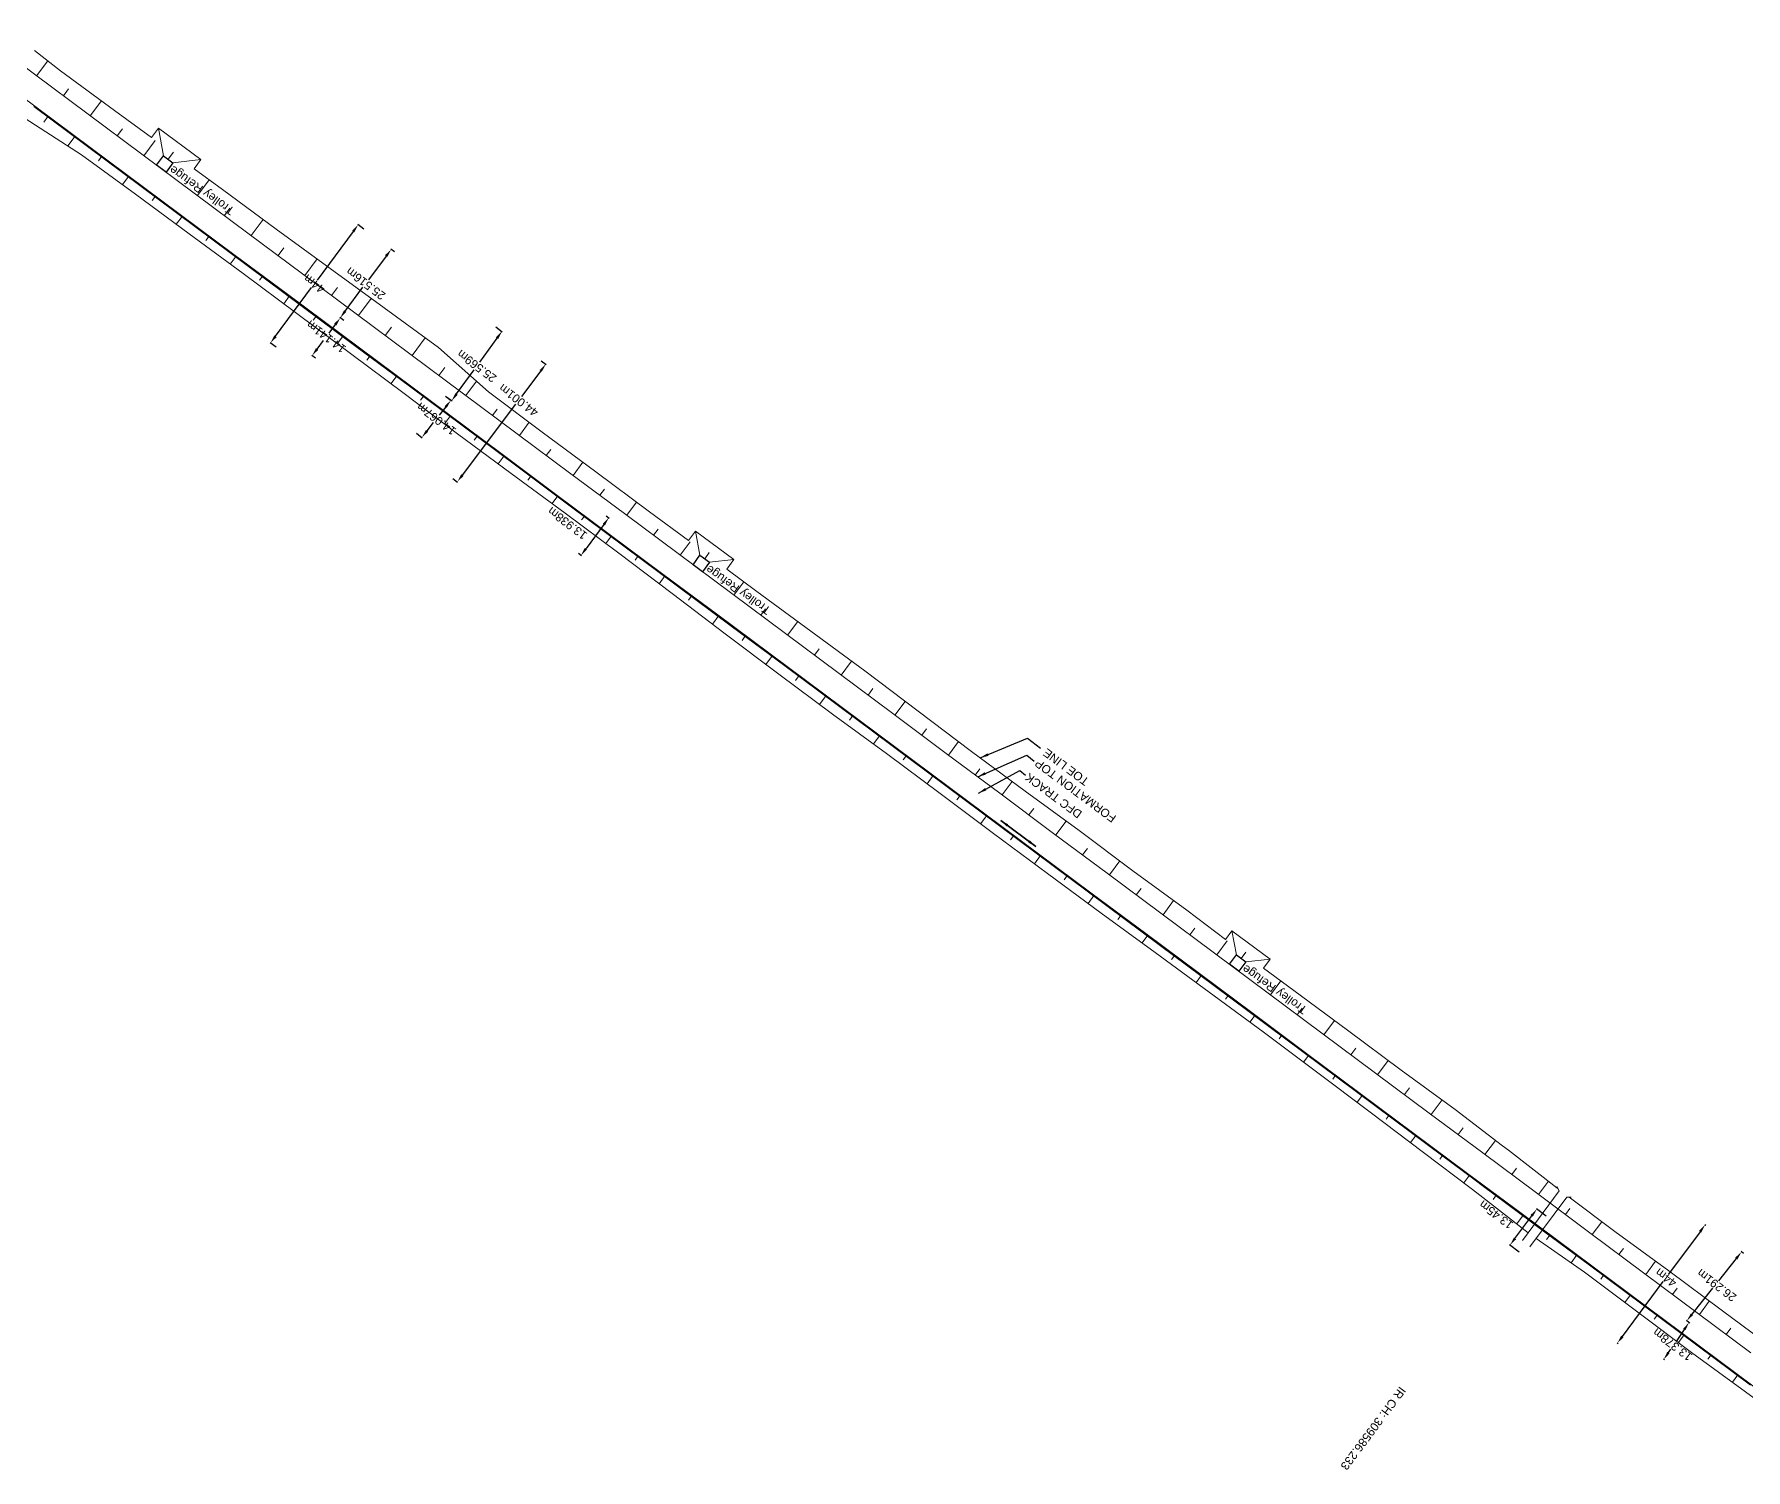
# Model space of a CAD drawing. Header units: metres. Extents: x 635850 to 638503, y 3384507 to 3386475.
# Drawn here: x 636672 to 637183, y 3385446 to 3385875 of the extents above; entities that cross this region are included whole.
import ezdxf
from ezdxf.enums import TextEntityAlignment as Align

# ---------------------------------------------------------------- set-up
doc = ezdxf.new("R2010")
doc.units = ezdxf.units.M
doc.header["$MEASUREMENT"] = 0
doc.layers.get('Defpoints').update_dxf_attribs({"lineweight": 0})
doc.layers.add('Dimension', color=10, linetype='Continuous')
doc.layers.add('Trolley Refuse', color=10, linetype='Continuous')
for name, color, linetype, lineweight in [('PROPOSED DFCC TOE LINE', 239, 'Continuous', 0), ('PROPOSED DFCC TOE SLOPES', 239, 'Continuous', 0), ('PROPOSED DFCC TRACK', 1, 'Continuous', 0), ('PROPOSED FORMATION LINE - PLAN', 187, 'Continuous', 0), ('PROPOSED GRADES IN PLAN', 10, 'Continuous', 0)]:
    doc.layers.add(name, color=color, linetype=linetype, lineweight=lineweight)
doc.styles.get("Standard").update_dxf_attribs({"font": 'arial.ttf'})
doc.styles.add('Style-Arial', font='arial.ttf')
doc.dimstyles.new('ISO-25', dxfattribs={"dimtxt": 2.5, "dimasz": 2.5, "dimexe": 1.25, "dimexo": 0.625, "dimtad": 1, "dimtxsty": 'Standard', "dimcen": 2.5, "dimadec": 0, "dimazin": 0, "dimtfac": 1, "dimtmove": 0, "dimatfit": 3, "dimfxl": 1, "dimarcsym": 0})
doc.dimstyles.get("Standard").update_dxf_attribs({"dimtxt": 2.5, "dimasz": 2.5, "dimexe": 0.18, "dimexo": 0.0625, "dimgap": 0.09, "dimtad": 0, "dimtih": 1, "dimtoh": 1, "dimdec": 3, "dimzin": 0, "dimdsep": 46, "dimtxsty": 'Standard', "dimcen": 0.09, "dimazin": 0, "dimtfac": 1, "dimtdec": 3, "dimtofl": 0, "dimtmove": 0, "dimatfit": 3, "dimfxl": 1, "dimtolj": 1, "dimtzin": 0, "dimarcsym": 0})

# ---------------------------------------------------------------- blocks, each defined once
blk = doc.blocks.new('*D155')
at = {"layer": 'Defpoints', "color": 0, "transparency": 16777216}
for p in [(636842.51, 3385730.85), (636834.21, 3385719.66), (636835.12, 3385718.98)]:
    blk.add_point(p, dxfattribs=at)
at = {"layer": 'Dimension', "color": 0, "lineweight": -2, "transparency": 16777216}
for p, q in [((636842.61, 3385730.78), (636843.52, 3385730.11)), ((636841.93, 3385728.17), (636836.61, 3385720.99)), ((636834.31, 3385719.58), (636835.22, 3385718.91))]:
    blk.add_line(p, q, dxfattribs=at)
at = {"layer": 'Dimension', "color": 0, "transparency": 16777216}
for points in [[(636841.6, 3385728.42), (636842.26, 3385727.92), (636843.42, 3385730.18)], [(636836.27, 3385721.24), (636836.94, 3385720.74), (636835.12, 3385718.98)]]:
    blk.add_solid(points, dxfattribs=at)
at = {"layer": 'Dimension', "color": 0, "lineweight": 0, "transparency": 16777216, "insert": (636831.03, 3385728.55), "char_height": 2.5, "attachment_point": 5, "rotation": 143, "style": 'Style-Arial'}
blk.add_mtext('\\A1;13.938m', dxfattribs=at)
blk = doc.blocks.new('TerminatorOpen_0.5')
at = {"color": 0, "linetype": 'ByBlock', "lineweight": -2}
for q in [(-1, 0.25), (-1, 0), (-1, -0.25)]:
    blk.add_line((0, 0), q, dxfattribs=at)
blk = doc.blocks.new('*D152')
at = {"layer": 'Defpoints', "color": 0, "transparency": 16777216}
for p in [(637120.94, 3385523.53), (637123.82, 3385521.38), (637115.81, 3385510.58)]:
    blk.add_point(p, dxfattribs=at)
at = {"layer": 'Dimension', "color": 0, "lineweight": -2, "transparency": 16777216}
for p, q in [((637114.41, 3385514.73), (637119.45, 3385521.52)), ((637123.72, 3385521.46), (637120.84, 3385523.6)), ((637115.71, 3385510.66), (637112.82, 3385512.8))]:
    blk.add_line(p, q, dxfattribs=at)
at = {"layer": 'Dimension', "color": 0, "transparency": 16777216}
for points in [[(637119.11, 3385521.77), (637119.78, 3385521.27), (637120.94, 3385523.53)], [(637114.08, 3385514.98), (637114.74, 3385514.49), (637112.92, 3385512.73)]]:
    blk.add_solid(points, dxfattribs=at)
at = {"layer": 'Dimension', "color": 0, "lineweight": 0, "transparency": 16777216, "insert": (637108.81, 3385521.83), "char_height": 2.5, "attachment_point": 5, "rotation": 143, "style": 'Style-Arial'}
blk.add_mtext('\\A1;13.45m', dxfattribs=at)
blk = doc.blocks.new('*D171')
at = {"layer": 'Defpoints', "color": 0, "transparency": 16777216}
for p in [(637166.47, 3385489.61), (637166.78, 3385489.4), (637159.21, 3385478.37)]:
    blk.add_point(p, dxfattribs=at)
at = {"layer": 'Dimension', "color": 0, "lineweight": -2, "transparency": 16777216}
for p, q in [((637166.67, 3385489.47), (637166.37, 3385489.68)), ((637165.06, 3385487.55), (637162.6, 3385483.97)), ((637159.11, 3385478.44), (637158.8, 3385478.65)), ((637160.32, 3385480.64), (637161.02, 3385481.65))]:
    blk.add_line(p, q, dxfattribs=at)
at = {"layer": 'Dimension', "color": 0, "transparency": 16777216}
for points in [[(637164.71, 3385487.78), (637165.4, 3385487.31), (637166.47, 3385489.61)], [(637159.98, 3385480.87), (637160.66, 3385480.4), (637158.91, 3385478.57)]]:
    blk.add_solid(points, dxfattribs=at)
at = {"layer": 'Dimension', "color": 0, "lineweight": 0, "transparency": 16777216, "insert": (637161.54, 3385483.01), "char_height": 2.5, "attachment_point": 5, "rotation": 143, "style": 'Style-Arial'}
blk.add_mtext('\\A1;13.378m', dxfattribs=at)
blk = doc.blocks.new('*D172')
at = {"layer": 'Defpoints', "color": 0, "transparency": 16777216}
for p in [(637171.26, 3385518.78), (637171.58, 3385518.54), (637145.37, 3385483.2)]:
    blk.add_point(p, dxfattribs=at)
at = {"layer": 'Dimension', "color": 0, "lineweight": -2, "transparency": 16777216}
for p, q in [((637171.48, 3385518.61), (637171.16, 3385518.85)), ((637169.77, 3385516.77), (637160.38, 3385504.11)), ((637146.54, 3385485.45), (637158.74, 3385501.9)), ((637145.27, 3385483.27), (637144.95, 3385483.51))]:
    blk.add_line(p, q, dxfattribs=at)
at = {"layer": 'Dimension', "color": 0, "transparency": 16777216}
for points in [[(637169.44, 3385517.02), (637170.11, 3385516.52), (637171.26, 3385518.78)], [(637146.2, 3385485.69), (637146.87, 3385485.2), (637145.05, 3385483.44)]]:
    blk.add_solid(points, dxfattribs=at)
at = {"layer": 'Dimension', "color": 0, "lineweight": 0, "transparency": 16777216, "insert": (637159.56, 3385503), "char_height": 2.5, "attachment_point": 5, "rotation": 143, "style": 'Style-Arial'}
blk.add_mtext('\\A1;44m', dxfattribs=at)
blk = doc.blocks.new('*D173')
at = {"layer": 'Defpoints', "color": 0, "transparency": 16777216}
for p in [(636794.5, 3385766.6), (636796.18, 3385765.29), (636785.84, 3385755.51)]:
    blk.add_point(p, dxfattribs=at)
at = {"layer": 'Dimension', "color": 0, "lineweight": -2, "transparency": 16777216}
for p, q in [((636794.6, 3385766.53), (636796.28, 3385765.21)), ((636794.64, 3385763.32), (636792.71, 3385760.85)), ((636785.94, 3385755.44), (636787.62, 3385754.12)), ((636789.06, 3385756.17), (636790.99, 3385758.64))]:
    blk.add_line(p, q, dxfattribs=at)
at = {"layer": 'Dimension', "color": 0, "transparency": 16777216}
for points in [[(636794.31, 3385763.58), (636794.97, 3385763.06), (636796.18, 3385765.29)], [(636788.73, 3385756.43), (636789.39, 3385755.92), (636787.52, 3385754.2)]]:
    blk.add_solid(points, dxfattribs=at)
at = {"layer": 'Dimension', "color": 0, "lineweight": 0, "transparency": 16777216, "insert": (636791.85, 3385759.75), "char_height": 2.5, "attachment_point": 5, "rotation": 143, "style": 'Style-Arial'}
blk.add_mtext('\\A1;14.067m', dxfattribs=at)
blk = doc.blocks.new('*D174')
at = {"layer": 'Defpoints', "color": 0, "transparency": 16777216}
for p in [(636823.11, 3385777.2), (636824.56, 3385776.11), (636796.67, 3385742.03)]:
    blk.add_point(p, dxfattribs=at)
at = {"layer": 'Dimension', "color": 0, "lineweight": -2, "transparency": 16777216}
for p, q in [((636823.21, 3385777.13), (636824.66, 3385776.03)), ((636823.06, 3385774.11), (636817.29, 3385766.44)), ((636799.62, 3385742.94), (636815.61, 3385764.2)), ((636796.77, 3385741.96), (636798.22, 3385740.86))]:
    blk.add_line(p, q, dxfattribs=at)
at = {"layer": 'Dimension', "color": 0, "transparency": 16777216}
for points in [[(636822.73, 3385774.36), (636823.4, 3385773.86), (636824.56, 3385776.11)], [(636799.29, 3385743.19), (636799.96, 3385742.69), (636798.12, 3385740.94)]]:
    blk.add_solid(points, dxfattribs=at)
at = {"layer": 'Dimension', "color": 0, "lineweight": 0, "transparency": 16777216, "insert": (636816.45, 3385765.32), "char_height": 2.5, "attachment_point": 5, "rotation": 143, "style": 'Style-Arial'}
blk.add_mtext('\\A1;44.001m', dxfattribs=at)
blk = doc.blocks.new('*D175')
at = {"layer": 'Defpoints', "color": 0, "transparency": 16777216}
for p in [(636763.12, 3385789.97), (636764.23, 3385789.14), (636755.79, 3385777.8)]:
    blk.add_point(p, dxfattribs=at)
at = {"layer": 'Dimension', "color": 0, "lineweight": -2, "transparency": 16777216}
for p, q in [((636761.63, 3385787.96), (636759.72, 3385785.4)), ((636764.13, 3385789.21), (636763.02, 3385790.04)), ((636756.17, 3385780.63), (636758.08, 3385783.19)), ((636755.69, 3385777.87), (636754.58, 3385778.7))]:
    blk.add_line(p, q, dxfattribs=at)
at = {"layer": 'Dimension', "color": 0, "transparency": 16777216}
for points in [[(636761.3, 3385788.21), (636761.96, 3385787.71), (636763.12, 3385789.97)], [(636755.84, 3385780.88), (636756.5, 3385780.38), (636754.68, 3385778.62)]]:
    blk.add_solid(points, dxfattribs=at)
at = {"layer": 'Dimension', "color": 0, "lineweight": 0, "transparency": 16777216, "insert": (636758.9, 3385784.3), "char_height": 2.5, "attachment_point": 5, "rotation": 143, "style": 'Style-Arial'}
blk.add_mtext('\\A1;14.141m', dxfattribs=at)
blk = doc.blocks.new('*D176')
at = {"layer": 'Defpoints', "color": 0, "transparency": 16777216}
for p in [(636768.44, 3385817.78), (636770.26, 3385816.43), (636744.06, 3385781.08)]:
    blk.add_point(p, dxfattribs=at)
at = {"layer": 'Dimension', "color": 0, "lineweight": -2, "transparency": 16777216}
for p, q in [((636766.95, 3385815.77), (636756.16, 3385801.21)), ((636770.16, 3385816.5), (636768.34, 3385817.86)), ((636743.73, 3385784.44), (636754.52, 3385799)), ((636743.96, 3385781.16), (636742.14, 3385782.51))]:
    blk.add_line(p, q, dxfattribs=at)
at = {"layer": 'Dimension', "color": 0, "transparency": 16777216}
for points in [[(636766.62, 3385816.02), (636767.29, 3385815.52), (636768.44, 3385817.78)], [(636743.39, 3385784.69), (636744.06, 3385784.19), (636742.24, 3385782.43)]]:
    blk.add_solid(points, dxfattribs=at)
at = {"layer": 'Dimension', "color": 0, "lineweight": 0, "transparency": 16777216, "insert": (636755.34, 3385800.11), "char_height": 2.5, "attachment_point": 5, "rotation": 143, "style": 'Style-Arial'}
blk.add_mtext('\\A1;44m', dxfattribs=at)
blk = doc.blocks.new('*D197')
at = {"layer": 'Defpoints', "color": 0, "transparency": 16777216}
for p in [(637182.17, 3385510.72), (637182.88, 3385510.16), (637166.52, 3385489.58)]:
    blk.add_point(p, dxfattribs=at)
at = {"layer": 'Dimension', "color": 0, "lineweight": -2, "transparency": 16777216}
for p, q in [((637180.62, 3385508.76), (637175.32, 3385502.1)), ((637182.78, 3385510.23), (637182.08, 3385510.8)), ((637167.37, 3385492.1), (637173.58, 3385499.9)), ((637166.42, 3385489.65), (637165.71, 3385490.22))]:
    blk.add_line(p, q, dxfattribs=at)
at = {"layer": 'Dimension', "color": 0, "transparency": 16777216}
for points in [[(637180.29, 3385509.02), (637180.94, 3385508.5), (637182.17, 3385510.72)], [(637167.04, 3385492.35), (637167.69, 3385491.84), (637165.81, 3385490.14)]]:
    blk.add_solid(points, dxfattribs=at)
at = {"layer": 'Dimension', "color": 0, "lineweight": 0, "transparency": 16777216, "insert": (637174.76, 3385500.76), "char_height": 2.5, "attachment_point": 5, "rotation": 143, "style": 'Style-Arial'}
blk.add_mtext('\\A1;26.291m', dxfattribs=at)
blk = doc.blocks.new('*D199')
at = {"layer": 'Defpoints', "color": 0, "transparency": 16777216}
for p in [(636809.51, 3385787.3), (636811.45, 3385785.9), (636794.5, 3385766.6)]:
    blk.add_point(p, dxfattribs=at)
at = {"layer": 'Dimension', "color": 0, "lineweight": -2, "transparency": 16777216}
for p, q in [((636809.61, 3385787.23), (636811.55, 3385785.82)), ((636809.98, 3385783.87), (636804.76, 3385776.68)), ((636797.9, 3385767.22), (636803.12, 3385774.41)), ((636794.6, 3385766.53), (636796.54, 3385765.13))]:
    blk.add_line(p, q, dxfattribs=at)
at = {"layer": 'Dimension', "color": 0, "transparency": 16777216}
for points in [[(636809.64, 3385784.12), (636810.32, 3385783.63), (636811.45, 3385785.9)], [(636797.57, 3385767.47), (636798.24, 3385766.98), (636796.43, 3385765.2)]]:
    blk.add_solid(points, dxfattribs=at)
at = {"layer": 'Dimension', "color": 0, "lineweight": 0, "transparency": 16777216, "insert": (636803.94, 3385775.55), "char_height": 2.5, "attachment_point": 5, "rotation": 143, "style": 'Style-Arial'}
blk.add_mtext('\\A1;25.569m', dxfattribs=at)
blk = doc.blocks.new('*D200')
at = {"layer": 'Defpoints', "color": 0, "transparency": 16777216}
for p in [(636778.34, 3385810.45), (636779.47, 3385809.61), (636764.23, 3385789.14)]:
    blk.add_point(p, dxfattribs=at)
at = {"layer": 'Dimension', "color": 0, "lineweight": -2, "transparency": 16777216}
for p, q in [((636776.85, 3385808.44), (636771.56, 3385801.34)), ((636779.37, 3385809.68), (636778.24, 3385810.52)), ((636764.6, 3385791.99), (636769.89, 3385799.09)), ((636764.13, 3385789.21), (636763, 3385790.06))]:
    blk.add_line(p, q, dxfattribs=at)
at = {"layer": 'Dimension', "color": 0, "transparency": 16777216}
for points in [[(636776.51, 3385808.69), (636777.18, 3385808.19), (636778.34, 3385810.45)], [(636764.26, 3385792.23), (636764.93, 3385791.74), (636763.1, 3385789.98)]]:
    blk.add_solid(points, dxfattribs=at)
at = {"layer": 'Dimension', "color": 0, "lineweight": 0, "transparency": 16777216, "insert": (636770.72, 3385800.21), "char_height": 2.5, "attachment_point": 5, "rotation": 143, "style": 'Style-Arial'}
blk.add_mtext('\\A1;25.516m', dxfattribs=at)

msp = doc.modelspace()

# ---------------------------------------------------------------- linework, layer by layer
at = {"layer": 'PROPOSED DFCC TOE LINE', "lineweight": 0, "flags": 128}
for points in [[(636671.6221, 3385869.8906), (636679.4424, 3385863.7785), (636695.5775, 3385851.9598), (636706.6654, 3385843.838), (636708.7769, 3385846.6862), (636721.436, 3385837.301), (636719.3785, 3385834.5258), (636727.8477, 3385828.3222), (636743.9828, 3385816.5034), (636760.1287, 3385804.6993), (636776.288, 3385792.9129), (636792.4472, 3385781.1266), (636807.491, 3385767.8422), (636823.4653, 3385755.8076), (636839.5464, 3385743.9162), (636855.5656, 3385731.9418), (636867.2503, 3385723.3717), (636869.346, 3385726.1985), (636880.8082, 3385717.7007), (636878.6994, 3385714.8563), (636887.691, 3385708.1098), (636903.8556, 3385696.3307), (636919.9502, 3385684.4574), (636935.8896, 3385672.3759), (636951.8696, 3385660.3489), (636967.9823, 3385648.5), (636984.1081, 3385636.6687), (637000.1259, 3385624.6925), (637016.2626, 3385612.8759), (637027.8094, 3385604.0956), (637029.7636, 3385606.7316), (637041.2012, 3385598.252), (637039.2165, 3385595.575), (637048.2714, 3385588.8873), (637064.3828, 3385577.0367), (637080.4259, 3385565.0943), (637096.5837, 3385553.3061), (637110.731, 3385542.4105), (637112.436, 3385541.1075), (637126.9579, 3385529.8854), (637127.2799, 3385529.6366)], [(637118.3487, 3385516.4704), (637117.4591, 3385517.1285), (637102.9841, 3385528.4137), (637101.2709, 3385529.7057), (637087.0267, 3385540.4711), (637071.0718, 3385552.5319), (637055.0749, 3385564.5363), (637039.0716, 3385576.532), (637022.972, 3385588.3984), (637006.8308, 3385600.209), (636990.6965, 3385612.0289), (636974.5981, 3385623.8969), (636958.5074, 3385635.7754), (636942.504, 3385647.7709), (636926.4636, 3385659.7169), (636910.3253, 3385671.5313), (636894.2357, 3385683.4112), (636878.266, 3385695.452), (636862.3333, 3385707.5426), (636846.3717, 3385719.5944), (636830.363, 3385731.583), (636814.2495, 3385743.4308), (636798.1551, 3385755.3042), (636782.2124, 3385767.3814), (636766.1878, 3385779.3485), (636750.1523, 3385791.301), (636734.0601, 3385803.1774), (636717.9679, 3385815.0538), (636701.8757, 3385826.9302), (636685.7356, 3385838.7422), (636668.8718, 3385849.5823)], [(637130.5944, 3385527.1201), (637144.2372, 3385516.8401), (637160.3998, 3385505.0583), (637176.4373, 3385493.1085), (637188.0802, 3385484.4946)], [(637199.5044, 3385457.1113), (637183.3536, 3385468.909), (637167.1936, 3385480.6942), (637151.173, 3385492.6668), (637135.1647, 3385504.6558), (637120.7515, 3385514.768)]]:
    msp.add_lwpolyline(points, dxfattribs=at)
at = {"layer": 'PROPOSED DFCC TOE SLOPES', "flags": 128}
for points in [[(636672.3087, 3385862.3252), (636675.6171, 3385866.7683)], [(636680.3295, 3385856.353), (636681.8493, 3385858.3941)], [(636688.3503, 3385850.3808), (636691.6617, 3385854.828)], [(636675.7906, 3385850.2573), (636674.4181, 3385848.4141)], [(636696.3708, 3385844.4083), (636697.9376, 3385846.5124)], [(636708.7769, 3385846.6862), (636710.2745, 3385838.4145)], [(636683.8113, 3385844.2851), (636681.643, 3385841.373)], [(636704.3914, 3385838.4359), (636707.7968, 3385843.0093)], [(636691.8319, 3385838.3126), (636690.7777, 3385836.8967)], [(636711.6809, 3385837.3718), (636713.2813, 3385839.5317)], [(636713.0861, 3385836.33), (636721.436, 3385837.301)], [(636699.8525, 3385832.3401), (636697.9587, 3385829.7968)], [(636720.4329, 3385826.4913), (636723.9319, 3385831.1905)], [(636707.8732, 3385826.3678), (636706.8623, 3385825.0102)], [(636728.4536, 3385820.5191), (636730.1141, 3385822.7491)], [(636715.8939, 3385820.3956), (636714.0625, 3385817.936)], [(636736.4744, 3385814.5469), (636740.067, 3385819.3717)], [(636723.9147, 3385814.4234), (636722.9291, 3385813.0997)], [(636744.495, 3385808.5745), (636746.2038, 3385810.8693)], [(636731.9355, 3385808.4511), (636730.1547, 3385806.0596)], [(636752.5156, 3385802.6021), (636756.2103, 3385807.564)], [(636739.9561, 3385802.4787), (636738.9959, 3385801.1892)], [(636747.9767, 3385796.5063), (636746.2469, 3385794.1832)], [(636760.5364, 3385796.6298), (636762.2992, 3385798.9973)], [(636768.5571, 3385790.6575), (636772.3663, 3385795.7733)], [(636755.9974, 3385790.5341), (636755.0554, 3385789.269)], [(636776.5777, 3385784.6851), (636778.3995, 3385787.1318)], [(636764.0181, 3385784.5618), (636762.2962, 3385782.2492)], [(636784.5983, 3385778.7127), (636788.5256, 3385783.987)], [(636772.0388, 3385778.5894), (636771.0925, 3385777.3185)], [(636792.6191, 3385772.7405), (636794.3563, 3385775.0736)], [(636780.0594, 3385772.617), (636778.3235, 3385770.2856)], [(636800.6399, 3385766.7683), (636803.84, 3385771.0661)], [(636788.0802, 3385766.6448), (636787.115, 3385765.3486)], [(636796.101, 3385760.6726), (636794.286, 3385758.2352)], [(636808.6606, 3385760.7961), (636810.0187, 3385762.6199)], [(636804.1217, 3385754.7003), (636803.1266, 3385753.3639)], [(636816.6813, 3385754.8238), (636819.5886, 3385758.7282)], [(636824.7018, 3385748.8512), (636826.0403, 3385750.6488)], [(636812.1424, 3385748.728), (636810.3436, 3385746.3123)], [(636832.7224, 3385742.8787), (636835.6437, 3385746.8021)], [(636820.1629, 3385742.7555), (636819.197, 3385741.4582)], [(636828.1834, 3385736.783), (636826.4525, 3385734.4583)], [(636840.743, 3385736.9064), (636842.0936, 3385738.7201)], [(636848.7637, 3385730.934), (636851.678, 3385734.8479)], [(636836.2041, 3385730.8106), (636835.2609, 3385729.5439)], [(636844.2248, 3385724.8383), (636842.4866, 3385722.5039)], [(636856.7845, 3385724.9618), (636858.1379, 3385726.7794)], [(636870.6889, 3385718.9677), (636869.346, 3385726.1985)], [(636852.2455, 3385718.8661), (636851.2799, 3385717.5693)], [(636864.8052, 3385718.9896), (636867.7793, 3385722.9838)], [(636872.0999, 3385717.9216), (636873.4841, 3385719.7793)], [(636873.4999, 3385716.8837), (636880.8082, 3385717.7007)], [(636860.2663, 3385712.8939), (636858.4596, 3385710.4675)], [(636880.8466, 3385707.045), (636883.8086, 3385711.0228)], [(636868.287, 3385706.9215), (636867.2777, 3385705.5661)], [(636876.3077, 3385700.9492), (636874.3993, 3385698.3863)], [(636888.8674, 3385701.0728), (636890.2467, 3385702.9252)], [(636896.8882, 3385695.1006), (636899.9327, 3385699.1893)], [(636884.3285, 3385694.977), (636883.2695, 3385693.5549)], [(636892.3492, 3385689.0048), (636890.36, 3385686.3333)], [(636904.9087, 3385689.1281), (636906.3408, 3385691.0513)], [(636900.3698, 3385683.0324), (636899.2905, 3385681.5829)], [(636912.9293, 3385683.1557), (636916.0442, 3385687.3389)], [(636920.9501, 3385677.1834), (636922.3888, 3385679.1156)], [(636908.3904, 3385677.0599), (636906.4205, 3385674.4144)], [(636928.9708, 3385671.2111), (636932.0213, 3385675.3079)], [(636916.4111, 3385671.0877), (636915.3623, 3385669.6791)], [(636924.4318, 3385665.1153), (636922.547, 3385662.5841)], [(636936.9913, 3385665.2385), (636938.3844, 3385667.1096)], [(636945.0118, 3385659.266), (636947.9914, 3385663.2677)], [(636932.4523, 3385659.1428), (636931.4396, 3385657.7827)], [(636940.4729, 3385653.1703), (636938.6112, 3385650.67)], [(636953.0327, 3385653.2941), (636954.4122, 3385655.1467)], [(636948.4938, 3385647.1983), (636947.4758, 3385645.8311)], [(636961.0537, 3385647.322), (636964.0719, 3385651.3756)], [(636969.0742, 3385641.3496), (636970.491, 3385643.2523)], [(636956.5147, 3385641.2263), (636954.6236, 3385638.6865)], [(636977.0948, 3385635.3771), (636980.1945, 3385639.54)], [(636964.5353, 3385635.2538), (636963.5094, 3385633.8761)], [(636972.5559, 3385629.2813), (636970.6931, 3385626.7797)], [(636985.1155, 3385629.4048), (636986.5607, 3385631.3457)], [(636993.1362, 3385623.4325), (636996.2386, 3385627.599)], [(636980.5766, 3385623.309), (636979.5765, 3385621.9659)], [(636988.5973, 3385617.3368), (636986.7896, 3385614.9091)], [(637001.157, 3385617.4603), (637002.6057, 3385619.4058)], [(636996.6181, 3385611.3646), (636995.651, 3385610.0658)], [(637009.1778, 3385611.4881), (637012.3464, 3385615.7436)], [(637017.1983, 3385605.5156), (637018.667, 3385607.488)], [(637031.1026, 3385599.5213), (637029.7636, 3385606.7316)], [(637004.6388, 3385605.3924), (637002.9152, 3385603.0776)], [(637025.2189, 3385599.5431), (637028.3197, 3385603.7076)], [(637012.6594, 3385599.4198), (637011.7398, 3385598.1848)], [(637032.5084, 3385598.4791), (637033.894, 3385600.3277)], [(637033.9142, 3385597.4369), (637041.2012, 3385598.252)], [(637020.6799, 3385593.4473), (637019.0547, 3385591.2647)], [(637041.2605, 3385587.5988), (637044.3671, 3385591.7709)], [(637028.7008, 3385587.4752), (637027.8257, 3385586.3001)], [(637036.7216, 3385581.5031), (637035.1644, 3385579.4119)], [(637049.281, 3385581.6263), (637050.7373, 3385583.582)], [(637044.7421, 3385575.5305), (637043.8839, 3385574.378)], [(637057.3016, 3385575.6538), (637060.4728, 3385579.9127)], [(637065.3224, 3385569.6816), (637066.8049, 3385571.6727)], [(637052.7626, 3385569.558), (637051.1911, 3385567.4475)], [(637073.3431, 3385563.7094), (637076.5324, 3385567.9926)], [(637060.7834, 3385563.5858), (637059.9054, 3385562.4067)], [(637068.8042, 3385557.6136), (637067.1896, 3385555.4452)], [(637081.3638, 3385557.737), (637082.8619, 3385559.749)], [(637089.3844, 3385551.7646), (637092.6624, 3385556.1669)], [(637076.8248, 3385551.6412), (637075.9192, 3385550.425)], [(637084.8455, 3385545.6689), (637083.1547, 3385543.3981)], [(637097.4051, 3385545.7923), (637098.9216, 3385547.829)], [(637092.8662, 3385539.6966), (637091.9175, 3385538.4225)], [(637105.4258, 3385539.82), (637108.5852, 3385544.0631)], [(637113.4464, 3385533.8476), (637114.866, 3385535.7541)], [(637100.8869, 3385533.7243), (637099.1104, 3385531.3385)], [(637121.467, 3385527.8752), (637124.4227, 3385531.8446)], [(637108.9075, 3385527.7519), (637107.8939, 3385526.3906)], [(637116.9281, 3385521.7795), (637114.932, 3385519.0987)], [(637129.4878, 3385521.903), (637130.8194, 3385523.6913)], [(637137.5086, 3385515.9308), (637140.3607, 3385519.7611)], [(637124.9489, 3385515.8073), (637123.8929, 3385514.389)], [(637132.9697, 3385509.835), (637131.1897, 3385507.4446)], [(637145.5293, 3385509.9585), (637146.8511, 3385511.7337)], [(637140.9904, 3385503.8628), (637140.0554, 3385502.6071)], [(637153.55, 3385503.9862), (637156.4773, 3385507.9176)], [(637161.5705, 3385498.0137), (637162.937, 3385499.8489)], [(637149.0111, 3385497.8905), (637147.288, 3385495.5764)], [(637169.5911, 3385492.0412), (637172.5452, 3385496.0086)], [(637157.0316, 3385491.9179), (637156.0818, 3385490.6424)], [(637165.0522, 3385485.9454), (637163.3056, 3385483.5998)], [(637177.6119, 3385486.069), (637178.9817, 3385487.9087)], [(637173.0729, 3385479.9732), (637172.1308, 3385478.708)], [(637181.0937, 3385474.001), (637179.4318, 3385471.7691)]]:
    msp.add_lwpolyline(points, dxfattribs=at)
at = {"layer": 'PROPOSED DFCC TRACK', "linetype": 'Continuous', "elevation": 265.9271, "flags": 128}
msp.add_lwpolyline([(637116.6304, 3385514.1556), (637127.6226, 3385528.9642), (637126.9498, 3385530.2842)], dxfattribs=at)
at = {"layer": 'PROPOSED DFCC TRACK', "linetype": 'Continuous', "flags": 128}
msp.add_lwpolyline([(637118.8797, 3385512.2462), (637129.9351, 3385527.14), (637131.2138, 3385527.1014)], dxfattribs=at)
at = {"layer": 'PROPOSED FORMATION LINE - PLAN', "lineweight": 0, "flags": 128}
for points in [[(637184.9745, 3385480.5869), (637168.9414, 3385492.5249), (637152.9006, 3385504.4698), (637136.8585, 3385516.4149), (637120.8174, 3385528.3589), (637104.7855, 3385540.2968), (637088.7435, 3385552.2419), (637072.6925, 3385564.1938), (637056.6554, 3385576.1349), (637040.6146, 3385588.0798), (637024.5704, 3385600.0259), (637008.5296, 3385611.9708), (636992.4964, 3385623.9089), (636976.4545, 3385635.8539), (636960.3865, 3385647.8188), (636944.3443, 3385659.763), (636928.3266, 3385671.6908), (636912.2845, 3385683.6359), (636896.2445, 3385695.5798), (636880.2034, 3385707.5239), (636864.1455, 3385719.4809), (636848.1044, 3385731.4249), (636832.0655, 3385743.3678), (636816.0246, 3385755.3128), (636799.9865, 3385767.2549), (636783.9454, 3385779.1989), (636767.8905, 3385791.1538), (636751.8485, 3385803.0989), (636735.8285, 3385815.0278), (636719.7874, 3385826.9719), (636703.7455, 3385838.9169), (636687.6895, 3385850.8728), (636671.6484, 3385862.8169), (636655.6284, 3385874.7449)], [(637196.4776, 3385462.5461), (637180.4355, 3385474.4911), (637164.4026, 3385486.4291), (637148.3614, 3385498.3742), (637132.3195, 3385510.3191), (637116.2786, 3385522.2631), (637100.2465, 3385534.2012), (637084.2045, 3385546.1461), (637068.1535, 3385558.0982), (637052.1166, 3385570.0391), (637036.0754, 3385581.9842), (637020.0316, 3385593.9301), (637003.9904, 3385605.8752), (636987.9576, 3385617.8131), (636971.9155, 3385629.7581), (636955.8475, 3385641.7232), (636939.8057, 3385653.667), (636923.7874, 3385665.5952), (636907.7455, 3385677.5401), (636891.7055, 3385689.4842), (636875.6646, 3385701.4281), (636859.6065, 3385713.3851), (636843.5656, 3385725.3291), (636827.5265, 3385737.2722), (636811.4854, 3385749.2172), (636795.4475, 3385761.1591), (636779.4066, 3385773.1031), (636763.3515, 3385785.0582), (636747.3095, 3385797.0031), (636731.2895, 3385808.9322), (636715.2486, 3385820.8761), (636699.2065, 3385832.8211), (636683.1505, 3385844.7772), (636667.1096, 3385856.7211)], [(637184.8236, 3385470.8831), (637168.7822, 3385482.8277), (637152.7407, 3385494.7722), (637136.6993, 3385506.7168), (637120.6578, 3385518.6613), (637119.3343, 3385519.6469), (637104.6164, 3385530.6059), (637102.8954, 3385531.8873), (637088.575, 3385542.5504), (637072.5335, 3385554.495), (637056.4921, 3385566.4395), (637040.4506, 3385578.3841), (637024.4092, 3385590.3286), (637008.3678, 3385602.2732), (636992.3263, 3385614.2177), (636976.2849, 3385626.1622), (636960.2435, 3385638.1068), (636944.202, 3385650.0513), (636928.1606, 3385661.9959), (636912.1191, 3385673.9404), (636896.0777, 3385685.885), (636880.0363, 3385697.8295), (636863.9948, 3385709.7741), (636847.9534, 3385721.7186), (636831.9119, 3385733.6632), (636815.8705, 3385745.6077), (636799.8291, 3385757.5523), (636783.7876, 3385769.4968), (636767.7462, 3385781.4414), (636751.7048, 3385793.3859), (636735.6633, 3385805.3305), (636719.6219, 3385817.275), (636703.5804, 3385829.2196), (636687.539, 3385841.1641), (636671.4976, 3385853.1087)]]:
    msp.add_lwpolyline(points, dxfattribs=at)
at = {"layer": 'Trolley Refuse'}
for points in [[(636710.2751, 3385838.414), (636713.0867, 3385836.3295), (636711.0023, 3385833.5179), (636708.1907, 3385835.6024)], [(636870.6889, 3385718.9677), (636873.5005, 3385716.8832), (636871.4161, 3385714.0716), (636868.6045, 3385716.1561)], [(637031.1026, 3385599.5213), (637033.9142, 3385597.4369), (637031.8298, 3385594.6253), (637029.0182, 3385596.7097)]]:
    msp.add_lwpolyline(points, close=True, dxfattribs=at)

# ---------------------------------------------------------------- texts
at = {"layer": 'PROPOSED DFCC TOE LINE', "lineweight": 0}
msp.add_text('TOE LINE', height=2.5, rotation=143.4476, dxfattribs=at).set_placement((636974.5036, 3385661.3867), align=Align.RIGHT)
at = {"layer": 'PROPOSED DFCC TRACK', "color": 10, "linetype": 'Continuous', "lineweight": -3, "ltscale": 5}
msp.add_text('DFC TRACK', height=2.5, rotation=143.447616, dxfattribs=at).set_placement((636969.144, 3385654.0687), align=Align.RIGHT)
at = {"layer": 'PROPOSED FORMATION LINE - PLAN', "lineweight": 0}
msp.add_text('FORMATION TOP', height=2.5, rotation=143.4476, dxfattribs=at).set_placement((636972.0194, 3385658.2377, 306.8582), align=Align.RIGHT)
at = {"layer": 'PROPOSED GRADES IN PLAN', "color": 7, "insert": (637080.9489, 3385469.9738), "char_height": 2.5, "attachment_point": 4, "rotation": 233.328406, "line_spacing_factor": 0.84, "style": 'Style-Arial'}
msp.add_mtext('IR CH: 309586.233', dxfattribs=at)
at = {"layer": 'Trolley Refuse'}
for p in [(636731.6914, 3385822.526), (636892.1058, 3385703.0805), (637052.5202, 3385583.635)]:
    msp.add_text('Trolley Refuge', height=2.5, rotation=144.835239, dxfattribs=at).set_placement(p)

# ---------------------------------------------------------------- dimensions: what is measured, and where the dimension line sits
at = {"layer": 'Dimension', "color": 10, "lineweight": 0}
for p1, p2, distance, picture, middle in [((636744.0627, 3385781.0818), (636770.2639, 3385816.43), 2.2685, '*D176', (636755.3409, 3385800.1068)), ((636764.2324, 3385789.1398), (636779.4712, 3385809.6053), 1.4083, '*D200', (636770.7222, 3385800.2137)), ((636755.7869, 3385777.7975), (636764.2324, 3385789.1398), 1.3837, '*D175', (636758.8998, 3385784.2951)), ((636794.4967, 3385766.6047), (636809.5101, 3385787.3015), -2.3943, '*D199', (636803.9415, 3385775.5472)), ((636785.8416, 3385755.5149), (636794.4967, 3385766.6047), -2.1343, '*D173', (636791.8516, 3385759.7467))]:
    dim = msp.add_aligned_dim(p1=p1, p2=p2, distance=distance, dimstyle='Standard', override={"dimexe": 0.125, "dimexo": 0.125, "dimgap": 0.125, "dimtad": 1, "dimtih": 0, "dimtoh": 0, "dimzin": 11, "dimpost": 'm', "dimtxsty": 'Style-Arial', "dimsah": 1, "dimadec": 4, "dimazin": 3, "dimtmove": 2, "dimatfit": 1, "dimldrblk": 'TerminatorOpen_0.5', "dimfrac": 2, "dimtzin": 11}, dxfattribs=at)
    dim.commit()
    dim.dimension.update_dxf_attribs({"geometry": picture, "text_midpoint": middle, "text_rotation": 143})
for base, p1, p2, angle, picture, middle in [((636824.5649, 3385776.1083), (636796.6655, 3385742.0346), (636823.109, 3385777.203), 53.06017, '*D174', (636816.4519, 3385765.3184)), ((636835.11955, 3385718.98141), (636842.50846, 3385730.8544), (636834.20963, 3385719.65571), 233.459601, '*D155', (636831.02916, 3385728.54887)), ((637120.9366, 3385523.5262), (637115.8078, 3385510.5829), (637123.8243, 3385521.3827), 53.414207, '*D152', (637108.8068, 3385521.8291)), ((637171.2612, 3385518.7761), (637145.368, 3385483.1994), (637171.5832, 3385518.5372), 53.430231, '*D172', (637159.5607, 3385503.004)), ((637182.1744, 3385510.7178), (637166.5199, 3385489.5759), (637182.8819, 3385510.1553), 51.513065, '*D197', (637174.7622, 3385500.7645)), ((637166.4709, 3385489.6094), (637159.2115, 3385478.3662), (637166.775, 3385489.401), 55.572143, '*D171', (637161.544, 3385483.0127))]:
    dim = msp.add_linear_dim(base=base, p1=p1, p2=p2, angle=angle, dimstyle='Standard', override={"dimexe": 0.125, "dimexo": 0.125, "dimgap": 0.125, "dimtad": 1, "dimtih": 0, "dimtoh": 0, "dimzin": 11, "dimpost": 'm', "dimtxsty": 'Style-Arial', "dimsah": 1, "dimadec": 4, "dimazin": 3, "dimtmove": 2, "dimatfit": 1, "dimldrblk": 'TerminatorOpen_0.5', "dimfrac": 2, "dimtzin": 11}, dxfattribs=at)
    dim.commit()
    dim.dimension.update_dxf_attribs({"geometry": picture, "text_midpoint": middle, "dimtype": 129, "text_rotation": 143})

# ---------------------------------------------------------------- leaders
at = {"layer": 'PROPOSED DFCC TOE LINE', "lineweight": 0}
msp.add_leader([(636954.4859, 3385658.4249), (636968.6821, 3385664.3518), (636972.5552, 3385661.2928)], dimstyle='ISO-25', override={"dimtxt": 3, "dimasz": 2.5, "dimgap": 0.625, "dimtad": 0, "dimdec": 3, "dimzin": 2, "dimtdec": 3}, dxfattribs=at)
at = {"layer": 'PROPOSED DFCC TRACK', "color": 10, "linetype": 'Continuous', "lineweight": -3, "ltscale": 5}
msp.add_leader([(636953.9665, 3385647.8612), (636966.3868, 3385654.6666), (636968.0872, 3385653.2378)], dimstyle='ISO-25', override={"dimtxt": 3, "dimasz": 2.5, "dimgap": 0.625, "dimtad": 0, "dimdec": 3, "dimzin": 2, "dimtdec": 3}, dxfattribs=at)
at = {"layer": 'PROPOSED DFCC TRACK', "linetype": 'Continuous', "lineweight": 0}
for points in [[(636960.632, 3385639.7012), (636971.1157, 3385631.9262)], [(636971.1157, 3385631.9262), (636960.632, 3385639.7012)]]:
    msp.add_leader(points, dimstyle='ISO-25', override={"dimtxt": 3, "dimasz": 2.5, "dimtad": 0, "dimdec": 3, "dimzin": 2, "dimtdec": 3}, dxfattribs=at)
at = {"layer": 'PROPOSED FORMATION LINE - PLAN', "lineweight": 0}
msp.add_leader([(636953.7403, 3385652.7673), (636968.3936, 3385659.2276), (636970.6067, 3385657.4656)], dimstyle='ISO-25', override={"dimtxt": 3, "dimasz": 2.5, "dimgap": 0.625, "dimtad": 0, "dimdec": 3, "dimzin": 2, "dimtdec": 3}, dxfattribs=at)

doc.saveas('drawing.dxf')
